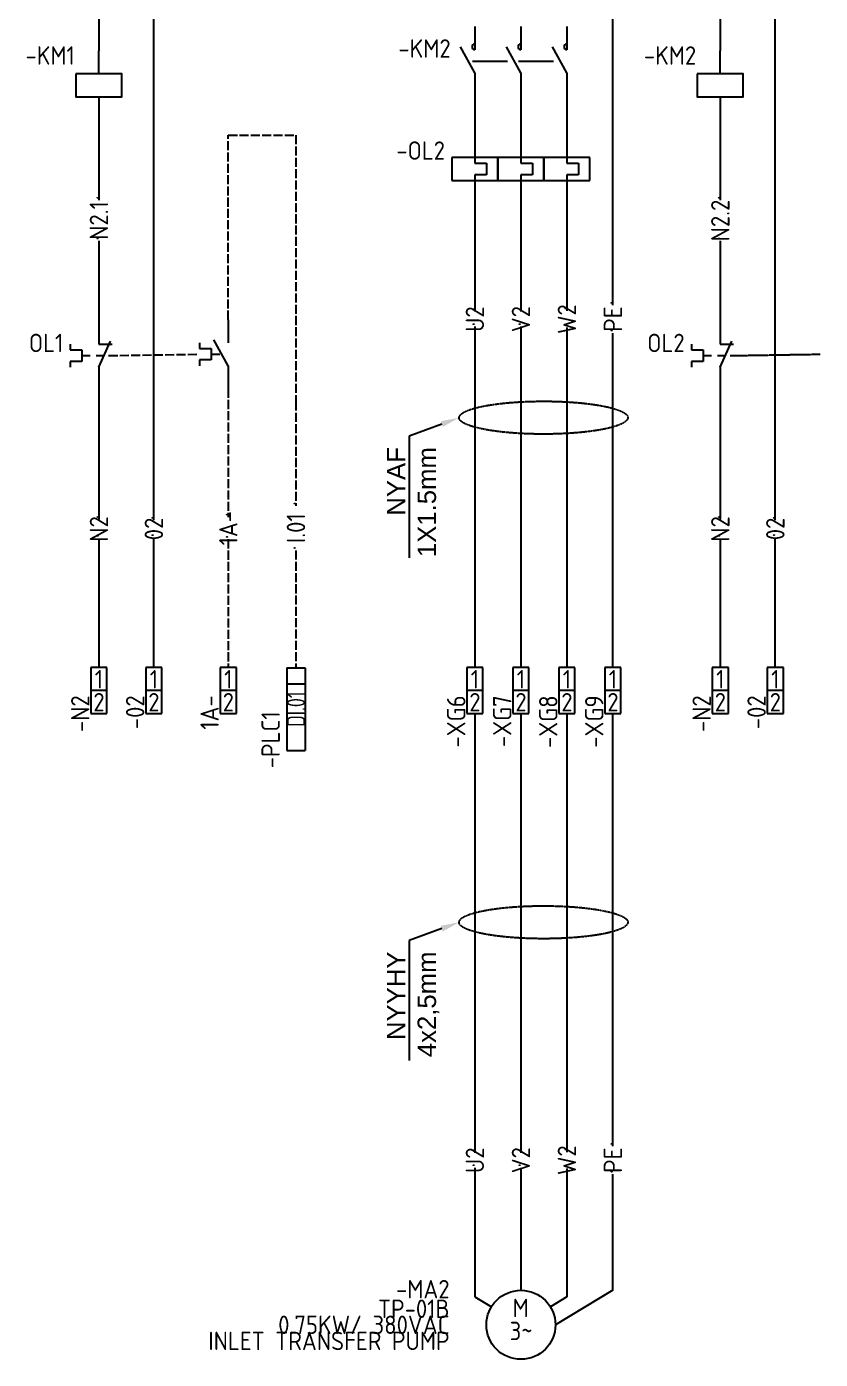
# Model space of a CAD drawing. Header units: millimetres. Extents: x 67033 to 212947, y 35102 to 335921.
# Drawn here: x 69346 to 70400, y 166280 to 168049 of the extents above; entities that cross this region are included whole.
import ezdxf
from ezdxf import colors
from ezdxf.entities.mleader import LeaderData, LeaderLine
from ezdxf.enums import TextEntityAlignment as Align
from ezdxf.math import Vec2, Vec3

# ---------------------------------------------------------------- set-up
doc = ezdxf.new("R2010")
doc.units = ezdxf.units.MM
doc.linetypes.add('ACAD_ISO02W100', pattern=[15, 12, -3])
doc.linetypes.add('DASHED', pattern=[0.75, 0.5, -0.25])
for name, color, linetype in [('DESC', 1, 'Continuous'), ('LINK', 9, 'DASHED'), ('MISC', 2, 'Continuous'), ('RED_2.5mm^2', 1, 'Continuous'), ('SYMS', 7, 'Continuous'), ('TAGS', 51, 'Continuous'), ('TERMS', 4, 'Continuous')]:
    doc.layers.add(name, color=color, linetype=linetype)
doc.styles.get("Standard").update_dxf_attribs({"font": 'arial.ttf'})
doc.styles.add('WD_IEC', font='isocp2.shx', dxfattribs={"width": 0.9, "height": 4})

# ---------------------------------------------------------------- blocks, each defined once
blk = doc.blocks.new('VMS1')
for p, q in [((0, 2.5), (0, 7.5)), ((0, -2.5), (0, -7.5))]:
    blk.add_line(p, q)
blk.add_lwpolyline([(-5, 2.5), (-5, -2.5), (5, -2.5), (5, 2.5)], close=True)
at = {"style": 'WD_IEC'}
for tag, p in [('INST', (-5.25, 10.5)), ('LOC', (-5.25, 7.5)), ('TAG1', (-5.25, 4.5)), ('DESC1', (-5.25, -6.85)), ('DESC2', (-5.25, -9.85)), ('DESC3', (-5.25, -12.85))]:
    blk.add_attdef(tag, text='', height=2.5, dxfattribs=at).set_placement(p, align=Align.RIGHT)
blk.add_attdef('TERM01', text='', height=2, rotation=90, dxfattribs=at).set_placement((-1, 7.5), align=Align.RIGHT)
at = {"style": 'WD_IEC', "flags": 1}
for tag, p, height in [('X2TERM01', (0, 7.5), 0.32), ('X4LINK', (-5, 0), 0.32), ('X1LINK', (5, 0), 0.32), ('ASSYCODE', (1, -4), 1), ('FAMILY', (1, -5.5), 1), ('X8TERM02', (0, -7.5), 0.32), ('CATDESC', (1, -7), 1)]:
    blk.add_attdef(tag, p, '', height=height, dxfattribs=at)
at = {"style": 'WD_IEC', "flags": 9}
for tag, p in [('MFG', (-6, 1)), ('CAT', (-6, -1.5))]:
    blk.add_attdef(tag, text='', height=1.5, dxfattribs=at).set_placement(p, align=Align.RIGHT)
at = {"style": 'WD_IEC'}
blk.add_attdef('TERM02', (-1, -7.5), '', height=2, rotation=90, dxfattribs=at)
at = {"lineweight": 9, "style": 'WD_IEC'}
for tag, p in [('NO', (-5.5, -16.5)), ('NC', (-5.5, -19.5))]:
    blk.add_attdef(tag, text='', height=2.5, dxfattribs=at).set_placement(p, align=Align.TOP_RIGHT)
for tag, p in [('XREFNO', (-4, -16.5)), ('XREFNC', (-4, -19.5))]:
    blk.add_attdef(tag, text='', height=2.5, dxfattribs=at).set_placement(p, align=Align.TOP_LEFT)
blk = doc.blocks.new('VOL22')
for p, q in [((0, 7.5), (0, 2.5)), ((0, -2.5), (2.5, 3.12)), ((-6.25, 2.5), (-6.25, 1.25)), ((-6.25, 1.25), (-3.75, 1.25)), ((-3.75, 1.25), (-3.75, -1.25)), ((-3.75, 0), (-1.88, 0)), ((-0.62, 0), (1.11, 0)), ((0, 2.5), (2.87, 2.5)), ((-3.75, -1.25), (-6.25, -1.25)), ((-6.25, -1.25), (-6.25, -2.5)), ((0, -2.5), (0, -7.5))]:
    blk.add_line(p, q)
at = {"style": 'WD_IEC'}
for tag, p in [('INST', (-7.75, 6.75)), ('LOC', (-7.75, 3.75)), ('TAG2', (-7.75, 0.75)), ('XREF', (-7.75, -3.75)), ('DESC1', (-7.75, -6.75)), ('DESC2', (-7.75, -9.75)), ('DESC3', (-7.75, -12.75))]:
    blk.add_attdef(tag, text='', height=2.5, dxfattribs=at).set_placement(p, align=Align.RIGHT)
blk.add_attdef('TERM01', text='', height=2, rotation=90, dxfattribs=at).set_placement((-1, 7.5), align=Align.RIGHT)
at = {"style": 'WD_IEC', "flags": 1}
for tag, p, height in [('X2TERM01', (0, 7.5), 0.32), ('X4LINK', (-6.38, 0), 0.32), ('X1LINK', (2.11, 0), 0.32), ('CONTACT', (4, -3.5), 1), ('FAMILY', (4, -5), 1), ('COMMON', (5.25, -4.75), 1), ('X8TERM02', (0, -7.5), 0.32)]:
    blk.add_attdef(tag, p, '', height=height, dxfattribs=at)
at = {"style": 'WD_IEC'}
blk.add_attdef('TERM02', (-1, -7.5), '', height=2, rotation=90, dxfattribs=at)
blk = doc.blocks.new('VSP1001')
for p, q in [((1.75, 5), (-1.75, 5)), ((-1.75, 5), (-1.75, -5)), ((1.75, -5), (1.75, 5)), ((1.75, 0), (-1.75, 0)), ((-1.75, -5), (1.75, -5))]:
    blk.add_line(p, q)
at = {"linetype": 'Continuous', "style": 'WD_IEC', "width": 0.9, "flags": 8}
blk.add_attdef('TERMDESC01', (-1, 6), '', height=2, rotation=90, dxfattribs=at)
blk.add_attdef('X2WIRE01', text='', height=2, rotation=90, dxfattribs=at).set_placement((1, 6), align=Align.TOP_LEFT)
at = {"style": 'WD_IEC'}
for tag, p in [('INST', (-4, 5)), ('LOC', (-4, 2)), ('TAG1', (-4, -1)), ('DESC1', (-4, -4.1)), ('DESC2', (-4, -7.85)), ('DESC3', (-4, -11.6))]:
    blk.add_attdef(tag, text='', height=2.5, dxfattribs=at).set_placement(p, align=Align.RIGHT)
for tag, p in [('TERM01', (0, 2.5)), ('TERM02', (0, -2.5))]:
    blk.add_attdef(tag, text='', height=2, dxfattribs=at).set_placement(p, align=Align.MIDDLE_CENTER)
at = {"style": 'WD_IEC', "width": 0.9, "flags": 1}
for tag, p in [('ACE_FLAG', (-0.5, 4.5)), ('X2TERM01', (0, 5)), ('CAT', (-0.96, 0.48)), ('MFG', (-0.88, 1.65)), ('ASSYCODE', (-1.03, -0.58)), ('FAMILY', (-1.03, -1.66)), ('X8TERM02', (0, -5))]:
    blk.add_attdef(tag, p, '', height=0.25, dxfattribs=at)
at = {"linetype": 'Continuous', "style": 'WD_IEC', "width": 0.9, "flags": 8}
blk.add_attdef('TERMDESC02', text='', height=2, rotation=90, dxfattribs=at).set_placement((-1, -6), align=Align.RIGHT)
blk.add_attdef('X8WIRE02', text='', height=2, rotation=90, dxfattribs=at).set_placement((1, -6), align=Align.TOP_RIGHT)
blk = doc.blocks.new('VT0_LGENERIC')
at = {"style": 'WD_IEC'}
blk.add_attdef('COLOR', text='', height=2.5, rotation=90, dxfattribs=at).set_placement((0, 0), align=Align.MIDDLE_CENTER)
at = {"style": 'WD_IEC', "flags": 1}
for tag, p in [('X2TERM01', (0, 4)), ('X8TERM01', (0, -4))]:
    blk.add_attdef(tag, p, '', height=0.16, rotation=90, dxfattribs=at)
at = {"style": 'WD_IEC'}
for tag, p in [('X2_TINY_DOT_DONT_REMOVE', (0, 4)), ('X8_TINY_DOT_DONT_REMOVE', (0, -4))]:
    blk.add_attdef(tag, p, '', height=0.0001, rotation=90, dxfattribs=at)
blk = doc.blocks.new('VOL21')
for p, q in [((0, 7.5), (0, 2.5)), ((0, -2.5), (-3.125, 3.125)), ((-6.25, 2.5), (-6.25, 1.25)), ((-6.25, 1.25), (-3.75, 1.25)), ((-3.75, 1.25), (-3.75, -1.25)), ((-3.75, 0), (-1.875, 0)), ((-6.25, -1.25), (-6.25, -2.5)), ((-3.75, -1.25), (-6.25, -1.25)), ((0, -2.5), (0, -7.5))]:
    blk.add_line(p, q)
at = {"style": 'WD_IEC'}
for tag, p in [('INST', (-7.75, 6.75)), ('LOC', (-7.75, 3.75)), ('TAG2', (-7.75, 0.75)), ('XREF', (-7.75, -3.75)), ('DESC1', (-7.75, -6.75)), ('DESC2', (-7.75, -9.75)), ('DESC3', (-7.75, -12.75))]:
    blk.add_attdef(tag, text='', height=2.5, dxfattribs=at).set_placement(p, align=Align.RIGHT)
blk.add_attdef('TERM01', text='', height=2, rotation=90, dxfattribs=at).set_placement((-1, 7.5), align=Align.RIGHT)
at = {"style": 'WD_IEC', "flags": 1}
for tag, p, height in [('X2TERM01', (0, 7.5), 0.32), ('X4LINK', (-6.375, 0), 0.32), ('X1LINK', (-0.5, 0), 0.32), ('CONTACT', (4, -3.5), 1), ('FAMILY', (4, -5), 1), ('COMMON', (5.25, -4.75), 1), ('X8TERM02', (0, -7.5), 0.32)]:
    blk.add_attdef(tag, p, '', height=height, dxfattribs=at)
at = {"style": 'WD_IEC'}
blk.add_attdef('TERM02', (-1, -7.5), '', height=2, rotation=90, dxfattribs=at)
blk = doc.blocks.new('VMS21P')
for p, q in [((0, 7.5), (0, 2.5)), ((0, -2.5), (-3.12, 3.12)), ((0, -2.5), (0, -7.5))]:
    blk.add_line(p, q)
blk.add_arc((0, 3.12), 0.625, 90, 270)
at = {"style": 'WD_IEC'}
for tag, p in [('INST', (-5.25, 6.75)), ('LOC', (-5.25, 3.75)), ('TAG2', (-5.25, 0.75)), ('XREF', (-5.25, -3.75)), ('DESC1', (-5.25, -6.75)), ('DESC2', (-5.25, -9.75)), ('DESC3', (-5.25, -12.75))]:
    blk.add_attdef(tag, text='', height=2.5, dxfattribs=at).set_placement(p, align=Align.RIGHT)
blk.add_attdef('TERM01', text='', height=2, rotation=90, dxfattribs=at).set_placement((-1, 7.5), align=Align.RIGHT)
at = {"style": 'WD_IEC', "flags": 1}
for tag, p, height in [('X2TERM01', (0, 7.5), 0.32), ('X4LINK', (-2.91, 0), 0.32), ('X1LINK', (-0.5, 0), 0.32), ('CONTACT', (4, -3.5), 1), ('FAMILY', (4, -5), 1), ('X8TERM02', (0, -7.5), 0.32)]:
    blk.add_attdef(tag, p, '', height=height, dxfattribs=at)
at = {"style": 'WD_IEC'}
blk.add_attdef('TERM02', (-1, -7.5), '', height=2, rotation=90, dxfattribs=at)
blk = doc.blocks.new('VOL1')
for p, q in [((0, 7.5), (0, 1.25)), ((-5, 2.5), (-5, -2.5)), ((5, 2.5), (-5, 2.5)), ((0, 1.25), (2.5, 1.25)), ((2.5, 1.25), (2.5, -1.25)), ((5, -2.5), (5, 2.5)), ((-5, -2.5), (5, -2.5)), ((0, -1.25), (0, -7.5)), ((2.5, -1.25), (0, -1.25))]:
    blk.add_line(p, q)
at = {"style": 'WD_IEC'}
for tag, p in [('INST', (-6.5, 9)), ('LOC', (-6.5, 5.5)), ('TAG1', (-6.5, 2)), ('RATING1', (-6.5, -2.5)), ('XREF', (-6.5, -6.5)), ('DESC1', (-6.5, -10.35)), ('DESC2', (-6.5, -13.85)), ('DESC3', (-6.5, -17.35))]:
    blk.add_attdef(tag, text='', height=2.5, dxfattribs=at).set_placement(p, align=Align.RIGHT)
blk.add_attdef('TERM01', text='', height=2, rotation=90, dxfattribs=at).set_placement((-1, 7.5), align=Align.RIGHT)
at = {"style": 'WD_IEC', "flags": 1}
for tag, p, height in [('X2TERM01', (0, 7.5), 0.32), ('MFG', (2.75, 6.5), 1.5), ('CAT', (2.75, 4), 1.5), ('X4LINK', (-5, 0), 0.32), ('X1LINK', (5, 0), 0.32), ('ASSYCODE', (1, -4), 1), ('FAMILY', (1, -5.5), 1), ('X8TERM02', (0, -7.5), 0.32), ('CATDESC', (1, -7), 1)]:
    blk.add_attdef(tag, p, '', height=height, dxfattribs=at)
at = {"style": 'WD_IEC'}
blk.add_attdef('TERM02', (-1, -7.5), '', height=2, rotation=90, dxfattribs=at)
blk = doc.blocks.new('VOL2')
for p, q in [((0, 7.5), (0, 1.25)), ((-5, 2.5), (-5, -2.5)), ((5, 2.5), (-5, 2.5)), ((0, 1.25), (2.5, 1.25)), ((2.5, 1.25), (2.5, -1.25)), ((5, -2.5), (5, 2.5)), ((-5, -2.5), (5, -2.5)), ((0, -1.25), (0, -7.5)), ((2.5, -1.25), (0, -1.25))]:
    blk.add_line(p, q)
at = {"style": 'WD_IEC'}
for tag, p in [('INST', (-6.5, 9)), ('LOC', (-6.5, 5.5)), ('TAG2', (-6.5, 2)), ('RATING1', (-6.5, -2.5)), ('XREF', (-6.5, -6.5)), ('DESC1', (-6.5, -10.35)), ('DESC2', (-6.5, -13.85)), ('DESC3', (-6.5, -17.35))]:
    blk.add_attdef(tag, text='', height=2.5, dxfattribs=at).set_placement(p, align=Align.RIGHT)
blk.add_attdef('TERM01', text='', height=2, rotation=90, dxfattribs=at).set_placement((-1, 7.5), align=Align.RIGHT)
at = {"style": 'WD_IEC', "flags": 1}
for tag, p, height in [('X2TERM01', (0, 7.5), 0.32), ('X4LINK', (-5, 0), 0.32), ('X1LINK', (5, 0), 0.32), ('FAMILY', (1, -5.5), 1), ('X8TERM02', (0, -7.5), 0.32)]:
    blk.add_attdef(tag, p, '', height=height, dxfattribs=at)
at = {"style": 'WD_IEC'}
blk.add_attdef('TERM02', (-1, -7.5), '', height=2, rotation=90, dxfattribs=at)
blk = doc.blocks.new('VMO14')
blk.add_line((20, 7.5), (7.5, 0))
blk.add_circle((0, 0), 7.5)
at = {"style": 'WD_IEC'}
for tag, p in [('INST', (-15.5, 12.75)), ('LOC', (-15.5, 9.25)), ('TAG1', (-15.5, 5.75)), ('DESC1', (-15.5, 1.5)), ('DESC2', (-15.5, -2)), ('DESC3', (-15.5, -5.5)), ('RATING1', (-15.5, -9)), ('RATING2', (-15.5, -12.5)), ('RATING3', (-15.5, -16))]:
    blk.add_attdef(tag, text='', height=2.5, dxfattribs=at).set_placement(p, align=Align.RIGHT)
blk.add_attdef('TERM02', (-0.81, 7.4), '', height=2, rotation=90, dxfattribs=at)
for tag, p in [('TERM04', (19, 10)), ('TERM01', (-7.47, 4.61)), ('TERM03', (9.66, 4.61))]:
    blk.add_attdef(tag, text='', height=2, rotation=90, dxfattribs=at).set_placement(p, align=Align.RIGHT)
at = {"style": 'WD_IEC', "flags": 1}
for tag, p, height in [('MFG', (22.75, 9), 1.5), ('X2TERM02', (0, 7.5), 0.32), ('X2TERM04', (20, 7.5), 0.32), ('CAT', (22.75, 6.5), 1.5), ('X0TERM01', (-6.4, 3.9), 0.32), ('X0TERM03', (6.4, 3.9), 0.32), ('X4LINK', (-7.5, 0), 0.32), ('X1LINK', (7.5, 0), 0.32), ('ASSYCODE', (1, -9), 1), ('FAMILY', (1, -10.5), 1), ('CATDESC', (1, -12), 1)]:
    blk.add_attdef(tag, p, '', height=height, dxfattribs=at)
at = {"style": 'WD_IEC'}
for tag, p in [('M', (-0.06, 1.67)), ('3~', (0.05, -3.33))]:
    blk.add_attdef(tag, text='', height=2.5, dxfattribs=at).set_placement(p, align=Align.CENTER)
at = {"lineweight": 15, "style": 'WD_IEC'}
blk.add_attdef('XREF', text='', height=2.5, dxfattribs=at).set_placement((-15.5, -19.5), align=Align.RIGHT)
blk = doc.blocks.new('PLCIOI1TV')
for p, q in [((-2, 9), (-2, -9)), ((-2, 9), (2, 9)), ((2, 9), (2, -9)), ((-2, 5.5), (2, 5.5)), ((-2, -9), (2, -9))]:
    blk.add_line(p, q)
at = {"style": 'WD_IEC', "width": 0.9}
blk.add_attdef('TERMDESC01', text='', height=2, rotation=90, dxfattribs=at).set_placement((2.25, 10), align=Align.TOP_LEFT)
at = {"style": 'WD_IEC', "width": 0.8}
for tag, p in [('INST', (-3.5, 6.5)), ('LOC', (-3.5, 3))]:
    blk.add_attdef(tag, text='', height=2.5, dxfattribs=at).set_placement(p, align=Align.RIGHT)
for tag, height, p in [('TERM01', 2, (0, 7.25)), ('TAGA01', 2.5, (0, 0))]:
    blk.add_attdef(tag, text='', height=height, rotation=90, dxfattribs=at).set_placement(p, align=Align.MIDDLE)
at = {"style": 'WD_IEC', "flags": 1}
blk.add_attdef('X2TERM01', text='', height=0.25, rotation=90, dxfattribs=at).set_placement((0, 9), align=Align.RIGHT)
at = {"style": 'WD_IEC', "width": 0.9}
blk.add_attdef('LINE1', text='', height=2.5, rotation=90, dxfattribs=at).set_placement((4.41, 1), align=Align.CENTER)
blk.add_attdef('LINE2', text='', height=2.5, rotation=90, dxfattribs=at).set_placement((5.02, 1), align=Align.TOP_CENTER)
at = {"style": 'WD_IEC'}
for tag, p in [('TAG1', (-3.5, -0.5)), ('XREF', (-3.5, -4.5))]:
    blk.add_attdef(tag, text='', height=2.5, dxfattribs=at).set_placement(p, align=Align.RIGHT)
at = {"linetype": 'Continuous', "style": 'WD_IEC', "flags": 9}
for tag, p in [('ASSYCODE', (-2.39, -1.18)), ('FAMILY', (-2.39, -7.68))]:
    blk.add_attdef(tag, text='', height=0.16, rotation=90, dxfattribs=at).set_placement(p, align=Align.CENTER)
at = {"style": 'WD_IEC'}
for tag, width, p in [('MFG', 0.8, (-7, -20)), ('DESC', 0.8, (-4, -20)), ('DESCA01', 0.9, (-0.5, -20)), ('DESCB01', 0.9, (2.5, -20)), ('DESCC01', 0.9, (5.5, -20)), ('DESCD01', 0.9, (8.5, -20)), ('DESCE01', 0.9, (11.5, -20)), ('CAT', 0.9, (-7, -27))]:
    blk.add_attdef(tag, text='', height=2.5, rotation=90, dxfattribs=dict(at, width=width)).set_placement(p, align=Align.RIGHT)

msp = doc.modelspace()

# ---------------------------------------------------------------- linework, layer by layer
at = {"linetype": 'DASHED'}
for centre in [(70032.2, 167530.1), (70032.2, 166860.2)]:
    msp.add_ellipse(centre, major_axis=(-112, 0), ratio=0.194696, dxfattribs=at)
at = {"layer": 'LINK'}
for points in [[(69938.1, 168003.4), (69984.5, 168003.4)], [(69999.2, 168003.4), (70045.6, 168003.4)], [(69971.7, 167860.3), (69971.7, 167860.3)], [(70032.8, 167860.3), (70032.8, 167860.3)], [(70279.8, 167612.5), (70399.7, 167614.4)]]:
    msp.add_lwpolyline(points, dxfattribs=at)
at = {"layer": 'LINK', "linetype": 'ACAD_ISO02W100'}
msp.add_lwpolyline([(69455.1, 167612.5), (69574.9, 167614.4)], dxfattribs=at)
at = {"layer": 'RED_2.5mm^2', "color": 2}
for p, q in [((70124.4, 167679.4), (70124.4, 168557.3)), ((70124.4, 167198.2), (70124.4, 167642.5)), ((70124.4, 166562.8), (70124.4, 167137.1)), ((70124.4, 166371.6), (70124.4, 166525.8))]:
    msp.add_line(p, q, dxfattribs=at)
at = {"layer": 'RED_2.5mm^2'}
for p, q in [((69515.1, 167393.9), (69515.1, 168545.7)), ((70339.9, 167393.9), (70339.9, 168545.7)), ((69442.2, 168129.7), (69442.2, 168017.1)), ((70266.9, 168129.7), (70266.9, 168017.1)), ((69941.2, 167957.6), (69941.2, 167906.1)), ((70002.3, 167957.6), (70002.3, 167906.1)), ((70063.3, 167957.6), (70063.3, 167906.1)), ((69941.2, 167814.5), (69941.2, 167670.9)), ((70002.3, 167814.5), (70002.3, 167670.9)), ((70063.3, 167814.5), (70063.3, 167671.8)), ((69941.2, 167651), (69941.2, 167198.2)), ((70002.3, 167651), (70002.3, 167198.2)), ((70063.3, 167650), (70063.3, 167198.2)), ((69515.1, 167198.2), (69515.1, 167371)), ((70339.9, 167198.2), (70339.9, 167371)), ((69941.2, 167137.1), (69941.2, 166760.3)), ((70002.3, 167137.1), (70002.3, 166760.3)), ((70063.3, 167137.1), (70063.3, 166760.3)), ((69941.2, 166760.3), (69941.2, 166554.2)), ((70002.3, 166760.3), (70002.3, 166554.2)), ((70063.3, 166760.3), (70063.3, 166555.2)), ((69941.2, 166534.4), (69941.2, 166363)), ((70002.3, 166534.4), (70002.3, 166371.6)), ((70063.3, 166533.4), (70063.3, 166363)), ((69941.2, 166363), (69963.2, 166349.6)), ((70063.3, 166363), (70041.4, 166349.6))]:
    msp.add_line(p, q, dxfattribs=at)
at = {"layer": 'RED_2.5mm^2', "color": 5}
for p, q in [((69442.2, 167925.4), (69442.2, 167818.9)), ((70266.9, 167925.4), (70266.9, 167818.9)), ((69442.2, 167764.8), (69442.2, 167658.3)), ((70266.9, 167764.8), (70266.9, 167658.3)), ((69442.2, 167566.7), (69442.2, 167395)), ((70266.9, 167566.7), (70266.9, 167395)), ((69442.2, 167369.9), (69442.2, 167198.2)), ((70266.9, 167369.9), (70266.9, 167198.2))]:
    msp.add_line(p, q, dxfattribs=at)
at = {"layer": 'RED_2.5mm^2', "linetype": 'ACAD_ISO02W100'}
for p, q in [((69613.9, 167660.2), (69613.9, 167905.1)), ((69613.9, 167905.1), (69703.7, 167905.1)), ((69703.7, 167905.1), (69703.7, 167551.6)), ((69613.9, 167568.6), (69613.9, 167398.2)), ((69703.7, 167551.6), (69703.7, 167412.9)), ((69613.9, 167368.6), (69613.9, 167198.2)), ((69703.7, 167353.9), (69703.7, 167198.2))]:
    msp.add_line(p, q, dxfattribs=at)

# ---------------------------------------------------------------- block references
at = {"layer": 'SYMS'}
ref = msp.add_blockref('VMS21P', (69941.2, 168003.4), dxfattribs=dict(at, xscale=6.107617336975006, yscale=6.107617336975006, zscale=6.107617336975006))
ref.add_attrib('TAG2', '-KM2', dxfattribs={"layer": 'TAGS', "height": 24.43, "style": 'WD_IEC'}).set_placement((69909.1, 168008), align=Align.RIGHT)
at = {"layer": 'SYMS', "xscale": 6.107617336975006, "yscale": 6.107617336975006, "zscale": 6.107617336975006}
for name, p in [('VMS21P', (70002.3, 168003.4)), ('VMS21P', (70063.3, 168003.4)), ('VOL2', (70002.3, 167860.3)), ('VOL2', (70063.3, 167860.3))]:
    msp.add_blockref(name, p, dxfattribs=at)
at = {"layer": 'SYMS'}
ref = msp.add_blockref('VMS1', (69442.2, 167971.2), dxfattribs=dict(at, xscale=6.107617336975006, yscale=6.107617336975006, zscale=6.107617336975006))
ref.add_attrib('TAG1', '-KM1', dxfattribs={"layer": 'TAGS', "height": 24.43, "style": 'WD_IEC'}).set_placement((69410.2, 167998.7), align=Align.RIGHT)
ref = msp.add_blockref('VMS1', (70266.9, 167971.2), dxfattribs=dict(at, xscale=6.107617336975006, yscale=6.107617336975006, zscale=6.107617336975006))
ref.add_attrib('TAG1', '-KM2', dxfattribs={"layer": 'TAGS', "height": 24.43, "style": 'WD_IEC'}).set_placement((70234.9, 167998.7), align=Align.RIGHT)
ref = msp.add_blockref('VOL1', (69941.2, 167860.3), dxfattribs=dict(at, xscale=6.107617336975006, yscale=6.107617336975006, zscale=6.107617336975006))
ref.add_attrib('TAG1', '-OL2', dxfattribs={"layer": 'TAGS', "height": 24.43, "style": 'WD_IEC'}).set_placement((69901.5, 167872.5), align=Align.RIGHT)
at = {"layer": 'SYMS', "color": 5}
ref = msp.add_blockref('VT0_LGENERIC', (69442.2, 167791.9), dxfattribs=dict(at, xscale=6.107617336975006, yscale=6.107617336975006, zscale=6.107617336975006))
ref.add_attrib('X8_TINY_DOT_DONT_REMOVE', '.', (69442.2, 167764.8), dxfattribs={"layer": 'MISC', "height": 24.4, "rotation": 90, "style": 'WD_IEC'})
ref.add_attrib('X2_TINY_DOT_DONT_REMOVE', '.', (69442.2, 167818.9), dxfattribs={"layer": 'MISC', "height": 24.4, "rotation": 90, "style": 'WD_IEC'})
ref.add_attrib('COLOR', 'N2.1', dxfattribs={"layer": 'MISC', "height": 24.43, "rotation": 90, "style": 'WD_IEC'}).set_placement((69442.2, 167791.9), align=Align.MIDDLE_CENTER)
ref = msp.add_blockref('VT0_LGENERIC', (70266.9, 167791.9), dxfattribs=dict(at, xscale=6.107617336975006, yscale=6.107617336975006, zscale=6.107617336975006))
ref.add_attrib('X8_TINY_DOT_DONT_REMOVE', '.', (70266.9, 167764.8), dxfattribs={"layer": 'MISC', "height": 24.4, "rotation": 90, "style": 'WD_IEC'})
ref.add_attrib('X2_TINY_DOT_DONT_REMOVE', '.', (70266.9, 167818.9), dxfattribs={"layer": 'MISC', "height": 24.4, "rotation": 90, "style": 'WD_IEC'})
ref.add_attrib('COLOR', 'N2.2', dxfattribs={"layer": 'MISC', "height": 24.43, "rotation": 90, "style": 'WD_IEC'}).set_placement((70266.9, 167791.9), align=Align.MIDDLE_CENTER)
at = {"layer": 'SYMS'}
ref = msp.add_blockref('VT0_LGENERIC', (69941.2, 167660.9), dxfattribs=dict(at, xscale=6.107617336975006, yscale=6.107617336975006, zscale=6.107617336975006))
ref.add_attrib('X8_TINY_DOT_DONT_REMOVE', '.', (69941.2, 167651), dxfattribs={"layer": 'MISC', "height": 24.4, "rotation": 90, "style": 'WD_IEC'})
ref.add_attrib('X2_TINY_DOT_DONT_REMOVE', '.', (69941.2, 167670.9), dxfattribs={"layer": 'MISC', "height": 24.4, "rotation": 90, "style": 'WD_IEC'})
ref.add_attrib('COLOR', 'U2', dxfattribs={"layer": 'MISC', "height": 24.43, "rotation": 90, "style": 'WD_IEC'}).set_placement((69941.2, 167660.9), align=Align.MIDDLE_CENTER)
ref = msp.add_blockref('VT0_LGENERIC', (70002.3, 167660.9), dxfattribs=dict(at, xscale=6.107617336975006, yscale=6.107617336975006, zscale=6.107617336975006))
ref.add_attrib('X8_TINY_DOT_DONT_REMOVE', '.', (70002.3, 167651), dxfattribs={"layer": 'MISC', "height": 24.4, "rotation": 90, "style": 'WD_IEC'})
ref.add_attrib('X2_TINY_DOT_DONT_REMOVE', '.', (70002.3, 167670.9), dxfattribs={"layer": 'MISC', "height": 24.4, "rotation": 90, "style": 'WD_IEC'})
ref.add_attrib('COLOR', 'V2', dxfattribs={"layer": 'MISC', "height": 24.43, "rotation": 90, "style": 'WD_IEC'}).set_placement((70002.3, 167660.9), align=Align.MIDDLE_CENTER)
ref = msp.add_blockref('VT0_LGENERIC', (70063.3, 167660.9), dxfattribs=dict(at, xscale=6.107617336975006, yscale=6.107617336975006, zscale=6.107617336975006))
ref.add_attrib('X8_TINY_DOT_DONT_REMOVE', '.', (70063.3, 167650), dxfattribs={"layer": 'MISC', "height": 24.4, "rotation": 90, "style": 'WD_IEC'})
ref.add_attrib('X2_TINY_DOT_DONT_REMOVE', '.', (70063.3, 167671.8), dxfattribs={"layer": 'MISC', "height": 24.4, "rotation": 90, "style": 'WD_IEC'})
ref.add_attrib('COLOR', 'W2', dxfattribs={"layer": 'MISC', "height": 24.43, "rotation": 90, "style": 'WD_IEC'}).set_placement((70063.3, 167660.9), align=Align.MIDDLE_CENTER)
ref = msp.add_blockref('VT0_LGENERIC', (70124.4, 167660.9), dxfattribs=dict(at, xscale=6.107617336975006, yscale=6.107617336975006, zscale=6.107617336975006))
ref.add_attrib('X8_TINY_DOT_DONT_REMOVE', '.', (70124.4, 167642.5), dxfattribs={"layer": 'MISC', "height": 24.4, "rotation": 90, "style": 'WD_IEC'})
ref.add_attrib('X2_TINY_DOT_DONT_REMOVE', '.', (70124.4, 167679.4), dxfattribs={"layer": 'MISC', "height": 24.4, "rotation": 90, "style": 'WD_IEC'})
ref.add_attrib('COLOR', 'PE', dxfattribs={"layer": 'MISC', "height": 24.43, "rotation": 90, "style": 'WD_IEC'}).set_placement((70124.4, 167660.9), align=Align.MIDDLE_CENTER)
ref = msp.add_blockref('VOL22', (69442.2, 167612.5), dxfattribs=dict(at, xscale=6.107617336975006, yscale=6.107617336975006, zscale=6.107617336975006))
ref.add_attrib('TAG2', 'OL1', dxfattribs={"layer": 'TAGS', "height": 24.43, "style": 'WD_IEC'}).set_placement((69394.9, 167617.1), align=Align.RIGHT)
at = {"layer": 'SYMS', "linetype": 'ACAD_ISO02W100', "xscale": 6.107617336975006, "yscale": 6.107617336975006, "zscale": 6.107617336975006}
msp.add_blockref('VOL21', (69613.9, 167614.4), dxfattribs=at)
at = {"layer": 'SYMS'}
ref = msp.add_blockref('VOL22', (70266.9, 167612.5), dxfattribs=dict(at, xscale=6.107617336975006, yscale=6.107617336975006, zscale=6.107617336975006))
ref.add_attrib('TAG2', 'OL2', dxfattribs={"layer": 'TAGS', "height": 24.43, "style": 'WD_IEC'}).set_placement((70219.6, 167617.1), align=Align.RIGHT)
at = {"layer": 'SYMS', "linetype": 'ACAD_ISO02W100'}
ref = msp.add_blockref('VT0_LGENERIC', (69703.7, 167383.4), dxfattribs=dict(at, xscale=6.107617336975006, yscale=6.107617336975006, zscale=6.107617336975006))
ref.add_attrib('X8_TINY_DOT_DONT_REMOVE', '.', (69703.7, 167353.9), dxfattribs={"layer": 'MISC', "height": 24.4, "rotation": 90, "style": 'WD_IEC'})
ref.add_attrib('X2_TINY_DOT_DONT_REMOVE', '.', (69703.7, 167412.9), dxfattribs={"layer": 'MISC', "height": 24.4, "rotation": 90, "style": 'WD_IEC'})
ref.add_attrib('COLOR', 'I.01', dxfattribs={"layer": 'MISC', "height": 24.43, "rotation": 90, "style": 'WD_IEC'}).set_placement((69703.7, 167383.4), align=Align.MIDDLE_CENTER)
at = {"layer": 'SYMS', "color": 5}
ref = msp.add_blockref('VT0_LGENERIC', (69442.2, 167382.4), dxfattribs=dict(at, xscale=6.107617336975006, yscale=6.107617336975006, zscale=6.107617336975006))
ref.add_attrib('X8_TINY_DOT_DONT_REMOVE', '.', (69442.2, 167369.9), dxfattribs={"layer": 'MISC', "height": 24.4, "rotation": 90, "style": 'WD_IEC'})
ref.add_attrib('X2_TINY_DOT_DONT_REMOVE', '.', (69442.2, 167395), dxfattribs={"layer": 'MISC', "height": 24.4, "rotation": 90, "style": 'WD_IEC'})
ref.add_attrib('COLOR', 'N2', dxfattribs={"layer": 'MISC', "height": 24.43, "rotation": 90, "style": 'WD_IEC'}).set_placement((69442.2, 167382.4), align=Align.MIDDLE_CENTER)
at = {"layer": 'SYMS'}
ref = msp.add_blockref('VT0_LGENERIC', (69515.1, 167382.4), dxfattribs=dict(at, xscale=6.107617336975006, yscale=6.107617336975006, zscale=6.107617336975006))
ref.add_attrib('X8_TINY_DOT_DONT_REMOVE', '.', (69515.1, 167371), dxfattribs={"layer": 'MISC', "height": 24.4, "rotation": 90, "style": 'WD_IEC'})
ref.add_attrib('X2_TINY_DOT_DONT_REMOVE', '.', (69515.1, 167393.9), dxfattribs={"layer": 'MISC', "height": 24.4, "rotation": 90, "style": 'WD_IEC'})
ref.add_attrib('COLOR', '02', dxfattribs={"layer": 'MISC', "height": 24.43, "rotation": 90, "style": 'WD_IEC'}).set_placement((69515.1, 167382.4), align=Align.MIDDLE_CENTER)
at = {"layer": 'SYMS', "linetype": 'ACAD_ISO02W100'}
ref = msp.add_blockref('VT0_LGENERIC', (69613.9, 167383.4), dxfattribs=dict(at, xscale=6.107617336975006, yscale=6.107617336975006, zscale=6.107617336975006))
ref.add_attrib('X8_TINY_DOT_DONT_REMOVE', '.', (69613.9, 167368.6), dxfattribs={"layer": 'MISC', "height": 24.4, "rotation": 90, "style": 'WD_IEC'})
ref.add_attrib('X2_TINY_DOT_DONT_REMOVE', '.', (69613.9, 167398.2), dxfattribs={"layer": 'MISC', "height": 24.4, "rotation": 90, "style": 'WD_IEC'})
ref.add_attrib('COLOR', '1A-', dxfattribs={"layer": 'MISC', "height": 24.43, "rotation": 90, "style": 'WD_IEC'}).set_placement((69613.9, 167383.4), align=Align.MIDDLE_CENTER)
at = {"layer": 'SYMS', "color": 5}
ref = msp.add_blockref('VT0_LGENERIC', (70266.9, 167382.4), dxfattribs=dict(at, xscale=6.107617336975006, yscale=6.107617336975006, zscale=6.107617336975006))
ref.add_attrib('X8_TINY_DOT_DONT_REMOVE', '.', (70266.9, 167369.9), dxfattribs={"layer": 'MISC', "height": 24.4, "rotation": 90, "style": 'WD_IEC'})
ref.add_attrib('X2_TINY_DOT_DONT_REMOVE', '.', (70266.9, 167395), dxfattribs={"layer": 'MISC', "height": 24.4, "rotation": 90, "style": 'WD_IEC'})
ref.add_attrib('COLOR', 'N2', dxfattribs={"layer": 'MISC', "height": 24.43, "rotation": 90, "style": 'WD_IEC'}).set_placement((70266.9, 167382.4), align=Align.MIDDLE_CENTER)
at = {"layer": 'SYMS'}
ref = msp.add_blockref('VT0_LGENERIC', (70339.9, 167382.4), dxfattribs=dict(at, xscale=6.107617336975006, yscale=6.107617336975006, zscale=6.107617336975006))
ref.add_attrib('X8_TINY_DOT_DONT_REMOVE', '.', (70339.9, 167371), dxfattribs={"layer": 'MISC', "height": 24.4, "rotation": 90, "style": 'WD_IEC'})
ref.add_attrib('X2_TINY_DOT_DONT_REMOVE', '.', (70339.9, 167393.9), dxfattribs={"layer": 'MISC', "height": 24.4, "rotation": 90, "style": 'WD_IEC'})
ref.add_attrib('COLOR', '02', dxfattribs={"layer": 'MISC', "height": 24.43, "rotation": 90, "style": 'WD_IEC'}).set_placement((70339.9, 167382.4), align=Align.MIDDLE_CENTER)
ref = msp.add_blockref('VSP1001', (69442.2, 167167.7), dxfattribs=dict(at, xscale=6.107617336975006, yscale=6.107617336975006, zscale=6.107617336975006))
ref.add_attrib('TAG1', '-N2', dxfattribs={"layer": 'TAGS', "height": 24.43, "rotation": 90, "style": 'WD_IEC'}).set_placement((69429.6, 167161.5), align=Align.RIGHT)
ref.add_attrib('TERM01', '1', dxfattribs={"layer": 'TERMS', "height": 24.4, "style": 'WD_IEC'}).set_placement((69442.2, 167182.9), align=Align.MIDDLE_CENTER)
ref.add_attrib('TERM02', '2', dxfattribs={"layer": 'TERMS', "height": 24.4, "style": 'WD_IEC'}).set_placement((69442.2, 167152.4), align=Align.MIDDLE_CENTER)
ref = msp.add_blockref('VSP1001', (69515.1, 167167.7), dxfattribs=dict(at, xscale=6.107617336975006, yscale=6.107617336975006, zscale=6.107617336975006))
ref.add_attrib('TAG1', '-02', dxfattribs={"layer": 'TAGS', "height": 24.43, "rotation": 90, "style": 'WD_IEC'}).set_placement((69502.5, 167161.5), align=Align.RIGHT)
ref.add_attrib('TERM01', '1', dxfattribs={"layer": 'TERMS', "height": 24.4, "style": 'WD_IEC'}).set_placement((69515.1, 167182.9), align=Align.MIDDLE_CENTER)
ref.add_attrib('TERM02', '2', dxfattribs={"layer": 'TERMS', "height": 24.4, "style": 'WD_IEC'}).set_placement((69515.1, 167152.4), align=Align.MIDDLE_CENTER)
ref = msp.add_blockref('VSP1001', (69613.9, 167167.7), dxfattribs=dict(at, xscale=6.107617336975006, yscale=6.107617336975006, zscale=6.107617336975006))
ref.add_attrib('TAG1', '1A-', dxfattribs={"layer": 'TAGS', "height": 24.43, "rotation": 90, "style": 'WD_IEC'}).set_placement((69601.3, 167161.5), align=Align.RIGHT)
ref.add_attrib('TERM01', '1', dxfattribs={"layer": 'TERMS', "height": 24.4, "style": 'WD_IEC'}).set_placement((69613.9, 167182.9), align=Align.MIDDLE_CENTER)
ref.add_attrib('TERM02', '2', dxfattribs={"layer": 'TERMS', "height": 24.4, "style": 'WD_IEC'}).set_placement((69613.9, 167152.4), align=Align.MIDDLE_CENTER)
ref = msp.add_blockref('PLCIOI1TV', (69703.7, 167143.2), dxfattribs=dict(at, xscale=6.107617336975006, yscale=6.107617336975006, zscale=6.107617336975006))
ref.add_attrib('TAGA01', 'DI.01', dxfattribs={"layer": 'TAGS', "height": 24.43, "rotation": 90, "style": 'WD_IEC', "width": 0.8}).set_placement((69703.7, 167143.2), align=Align.MIDDLE)
ref.add_attrib('TAG1', '-PLC1', dxfattribs={"layer": 'TAGS', "height": 24.43, "rotation": 90, "style": 'WD_IEC'}).set_placement((69682.3, 167140.2), align=Align.RIGHT)
ref = msp.add_blockref('VSP1001', (69941.2, 167167.7), dxfattribs=dict(at, xscale=6.107617336975006, yscale=6.107617336975006, zscale=6.107617336975006))
ref.add_attrib('TAG1', '-XG6', dxfattribs={"layer": 'TAGS', "height": 24.43, "rotation": 90, "style": 'WD_IEC'}).set_placement((69928.6, 167161.5), align=Align.RIGHT)
ref.add_attrib('TERM01', '1', dxfattribs={"layer": 'TERMS', "height": 24.4, "style": 'WD_IEC'}).set_placement((69941.2, 167182.9), align=Align.MIDDLE_CENTER)
ref.add_attrib('TERM02', '2', dxfattribs={"layer": 'TERMS', "height": 24.4, "style": 'WD_IEC'}).set_placement((69941.2, 167152.4), align=Align.MIDDLE_CENTER)
ref = msp.add_blockref('VSP1001', (70002.3, 167167.7), dxfattribs=dict(at, xscale=6.107617336975006, yscale=6.107617336975006, zscale=6.107617336975006))
ref.add_attrib('TAG1', '-XG7', dxfattribs={"layer": 'TAGS', "height": 24.43, "rotation": 90, "style": 'WD_IEC'}).set_placement((69989.7, 167161.5), align=Align.RIGHT)
ref.add_attrib('TERM01', '1', dxfattribs={"layer": 'TERMS', "height": 24.4, "style": 'WD_IEC'}).set_placement((70002.3, 167182.9), align=Align.MIDDLE_CENTER)
ref.add_attrib('TERM02', '2', dxfattribs={"layer": 'TERMS', "height": 24.4, "style": 'WD_IEC'}).set_placement((70002.3, 167152.4), align=Align.MIDDLE_CENTER)
ref = msp.add_blockref('VSP1001', (70063.3, 167167.7), dxfattribs=dict(at, xscale=6.107617336975006, yscale=6.107617336975006, zscale=6.107617336975006))
ref.add_attrib('TAG1', '-XG8', dxfattribs={"layer": 'TAGS', "height": 24.43, "rotation": 90, "style": 'WD_IEC'}).set_placement((70050.8, 167161.5), align=Align.RIGHT)
ref.add_attrib('TERM01', '1', dxfattribs={"layer": 'TERMS', "height": 24.4, "style": 'WD_IEC'}).set_placement((70063.3, 167182.9), align=Align.MIDDLE_CENTER)
ref.add_attrib('TERM02', '2', dxfattribs={"layer": 'TERMS', "height": 24.4, "style": 'WD_IEC'}).set_placement((70063.3, 167152.4), align=Align.MIDDLE_CENTER)
ref = msp.add_blockref('VSP1001', (70124.4, 167167.7), dxfattribs=dict(at, xscale=6.107617336975006, yscale=6.107617336975006, zscale=6.107617336975006))
ref.add_attrib('TAG1', '-XG9', dxfattribs={"layer": 'TAGS', "height": 24.43, "rotation": 90, "style": 'WD_IEC'}).set_placement((70111.8, 167161.5), align=Align.RIGHT)
ref.add_attrib('TERM01', '1', dxfattribs={"layer": 'TERMS', "height": 24.4, "style": 'WD_IEC'}).set_placement((70124.4, 167182.9), align=Align.MIDDLE_CENTER)
ref.add_attrib('TERM02', '2', dxfattribs={"layer": 'TERMS', "height": 24.4, "style": 'WD_IEC'}).set_placement((70124.4, 167152.4), align=Align.MIDDLE_CENTER)
ref = msp.add_blockref('VSP1001', (70266.9, 167167.7), dxfattribs=dict(at, xscale=6.107617336975006, yscale=6.107617336975006, zscale=6.107617336975006))
ref.add_attrib('TAG1', '-N2', dxfattribs={"layer": 'TAGS', "height": 24.43, "rotation": 90, "style": 'WD_IEC'}).set_placement((70254.4, 167161.5), align=Align.RIGHT)
ref.add_attrib('TERM01', '1', dxfattribs={"layer": 'TERMS', "height": 24.4, "style": 'WD_IEC'}).set_placement((70266.9, 167182.9), align=Align.MIDDLE_CENTER)
ref.add_attrib('TERM02', '2', dxfattribs={"layer": 'TERMS', "height": 24.4, "style": 'WD_IEC'}).set_placement((70266.9, 167152.4), align=Align.MIDDLE_CENTER)
ref = msp.add_blockref('VSP1001', (70339.9, 167167.7), dxfattribs=dict(at, xscale=6.107617336975006, yscale=6.107617336975006, zscale=6.107617336975006))
ref.add_attrib('TAG1', '-02', dxfattribs={"layer": 'TAGS', "height": 24.43, "rotation": 90, "style": 'WD_IEC'}).set_placement((70327.3, 167161.5), align=Align.RIGHT)
ref.add_attrib('TERM01', '1', dxfattribs={"layer": 'TERMS', "height": 24.4, "style": 'WD_IEC'}).set_placement((70339.9, 167182.9), align=Align.MIDDLE_CENTER)
ref.add_attrib('TERM02', '2', dxfattribs={"layer": 'TERMS', "height": 24.4, "style": 'WD_IEC'}).set_placement((70339.9, 167152.4), align=Align.MIDDLE_CENTER)
ref = msp.add_blockref('VT0_LGENERIC', (69941.2, 166544.3), dxfattribs=dict(at, xscale=6.107617336975006, yscale=6.107617336975006, zscale=6.107617336975006))
ref.add_attrib('X8_TINY_DOT_DONT_REMOVE', '.', (69941.2, 166534.4), dxfattribs={"layer": 'MISC', "height": 24.4, "rotation": 90, "style": 'WD_IEC'})
ref.add_attrib('X2_TINY_DOT_DONT_REMOVE', '.', (69941.2, 166554.2), dxfattribs={"layer": 'MISC', "height": 24.4, "rotation": 90, "style": 'WD_IEC'})
ref.add_attrib('COLOR', 'U2', dxfattribs={"layer": 'MISC', "height": 24.43, "rotation": 90, "style": 'WD_IEC'}).set_placement((69941.2, 166544.3), align=Align.MIDDLE_CENTER)
ref = msp.add_blockref('VT0_LGENERIC', (70002.3, 166544.3), dxfattribs=dict(at, xscale=6.107617336975006, yscale=6.107617336975006, zscale=6.107617336975006))
ref.add_attrib('X8_TINY_DOT_DONT_REMOVE', '.', (70002.3, 166534.4), dxfattribs={"layer": 'MISC', "height": 24.4, "rotation": 90, "style": 'WD_IEC'})
ref.add_attrib('X2_TINY_DOT_DONT_REMOVE', '.', (70002.3, 166554.2), dxfattribs={"layer": 'MISC', "height": 24.4, "rotation": 90, "style": 'WD_IEC'})
ref.add_attrib('COLOR', 'V2', dxfattribs={"layer": 'MISC', "height": 24.43, "rotation": 90, "style": 'WD_IEC'}).set_placement((70002.3, 166544.3), align=Align.MIDDLE_CENTER)
ref = msp.add_blockref('VT0_LGENERIC', (70063.3, 166544.3), dxfattribs=dict(at, xscale=6.107617336975006, yscale=6.107617336975006, zscale=6.107617336975006))
ref.add_attrib('X8_TINY_DOT_DONT_REMOVE', '.', (70063.3, 166533.4), dxfattribs={"layer": 'MISC', "height": 24.4, "rotation": 90, "style": 'WD_IEC'})
ref.add_attrib('X2_TINY_DOT_DONT_REMOVE', '.', (70063.3, 166555.2), dxfattribs={"layer": 'MISC', "height": 24.4, "rotation": 90, "style": 'WD_IEC'})
ref.add_attrib('COLOR', 'W2', dxfattribs={"layer": 'MISC', "height": 24.43, "rotation": 90, "style": 'WD_IEC'}).set_placement((70063.3, 166544.3), align=Align.MIDDLE_CENTER)
ref = msp.add_blockref('VT0_LGENERIC', (70124.4, 166544.3), dxfattribs=dict(at, xscale=6.107617336975006, yscale=6.107617336975006, zscale=6.107617336975006))
ref.add_attrib('X8_TINY_DOT_DONT_REMOVE', '.', (70124.4, 166525.8), dxfattribs={"layer": 'MISC', "height": 24.4, "rotation": 90, "style": 'WD_IEC'})
ref.add_attrib('X2_TINY_DOT_DONT_REMOVE', '.', (70124.4, 166562.8), dxfattribs={"layer": 'MISC', "height": 24.4, "rotation": 90, "style": 'WD_IEC'})
ref.add_attrib('COLOR', 'PE', dxfattribs={"layer": 'MISC', "height": 24.43, "rotation": 90, "style": 'WD_IEC'}).set_placement((70124.4, 166544.3), align=Align.MIDDLE_CENTER)
ref = msp.add_blockref('VMO14', (70002.3, 166325.8), dxfattribs=dict(at, xscale=6.107617336975006, yscale=6.107617336975006, zscale=6.107617336975006))
ref.add_attrib('M', 'M', dxfattribs={"layer": 'MISC', "height": 24.4, "style": 'WD_IEC'}).set_placement((70001.9, 166336), align=Align.CENTER)
ref.add_attrib('3~', '3~', dxfattribs={"layer": 'MISC', "height": 24.43, "style": 'WD_IEC'}).set_placement((70002.5, 166305.4), align=Align.CENTER)
ref.add_attrib('DESC3', 'INLET TRANSFER PUMP', dxfattribs={"layer": 'DESC', "height": 24.43, "style": 'WD_IEC'}).set_placement((69907.6, 166292.2), align=Align.RIGHT)
ref.add_attrib('DESC2', '0.75KW/ 380VAC', dxfattribs={"layer": 'DESC', "height": 24.43, "style": 'WD_IEC'}).set_placement((69907.6, 166313.6), align=Align.RIGHT)
ref.add_attrib('DESC1', 'TP-01B', dxfattribs={"layer": 'DESC', "height": 24.43, "style": 'WD_IEC'}).set_placement((69907.6, 166334.9), align=Align.RIGHT)
ref.add_attrib('TAG1', '-MA2', dxfattribs={"layer": 'TAGS', "height": 24.43, "style": 'WD_IEC'}).set_placement((69907.6, 166360.9), align=Align.RIGHT)

# ---------------------------------------------------------------- leaders
ml = msp.add_multileader_mtext('Standard')
ml.set_content('NYAF^J1X1.5mm', color=256)
ml.set_leader_properties()
ml.build(insert=Vec2(0, 0))
ml.multileader.update_dxf_attribs({"text_right_attachment_type": 6, "dogleg_length": 0.36, "arrow_head_size": 24.4})
ctx = ml.context
ctx.base_point, ctx.char_height, ctx.arrow_head_size, ctx.landing_gap_size, ctx.plane_origin, ctx.plane_x_axis, ctx.plane_y_axis = Vec3(69836.9, 167338.6), 24.43, 24.4, 12.2, Vec3(69920.2, 167530.1), Vec3(0, 1), Vec3(-1, 0)
ctx.right_attachment, ctx.text_align_type = 6, 2
notes = []
notes.append((ctx, [(0, (1, 1, 0), (69853.8, 167505.4), (0, -1), 2.2, [(0, [(69920.2, 167530.1)], 0, [])])]))
ctx.mtext.insert, ctx.mtext.text_direction, ctx.mtext.rotation, ctx.mtext.alignment, ctx.mtext.flow_direction = Vec3(69824.4, 167491), Vec3(0, 1), 1.570796, 3, 5
ml = msp.add_multileader_mtext('Standard')
ml.set_content('NYYHY^J4x2,5mm', color=256)
ml.set_leader_properties()
ml.build(insert=Vec2(0, 0))
ml.multileader.update_dxf_attribs({"text_right_attachment_type": 6, "dogleg_length": 0.36, "arrow_head_size": 24.4})
ctx = ml.context
ctx.base_point, ctx.char_height, ctx.arrow_head_size, ctx.landing_gap_size, ctx.plane_origin, ctx.plane_x_axis, ctx.plane_y_axis = Vec3(69839.1, 166671.5), 24.43, 24.4, 12.2, Vec3(69920.2, 166860.2), Vec3(0, 1), Vec3(-1, 0)
ctx.right_attachment, ctx.text_align_type = 6, 2
notes.append((ctx, [(0, (1, 1, 0), (69853.8, 166835.8), (0, -1), 2.2, [(0, [(69920.2, 166860.2)], 0, [])])]))
ctx.mtext.insert, ctx.mtext.text_direction, ctx.mtext.rotation, ctx.mtext.alignment, ctx.mtext.flow_direction = Vec3(69824.4, 166821.4), Vec3(0, 1), 1.570796, 3, 5
for ctx, leaders in notes:
    for number, flags, end, landing, length, lines in leaders:
        leader = LeaderData()
        leader.index, (leader.has_last_leader_line, leader.has_dogleg_vector, leader.attachment_direction) = number, flags
        leader.last_leader_point, leader.dogleg_vector, leader.dogleg_length = Vec3(end), Vec3(landing), length
        for number, points, colour, breaks in lines:
            line = LeaderLine()
            line.index, line.vertices, line.color, line.breaks = number, Vec3.list(points), colors.encode_raw_color(colour), breaks
            leader.lines.append(line)
        ctx.leaders.append(leader)

doc.saveas('drawing.dxf')
